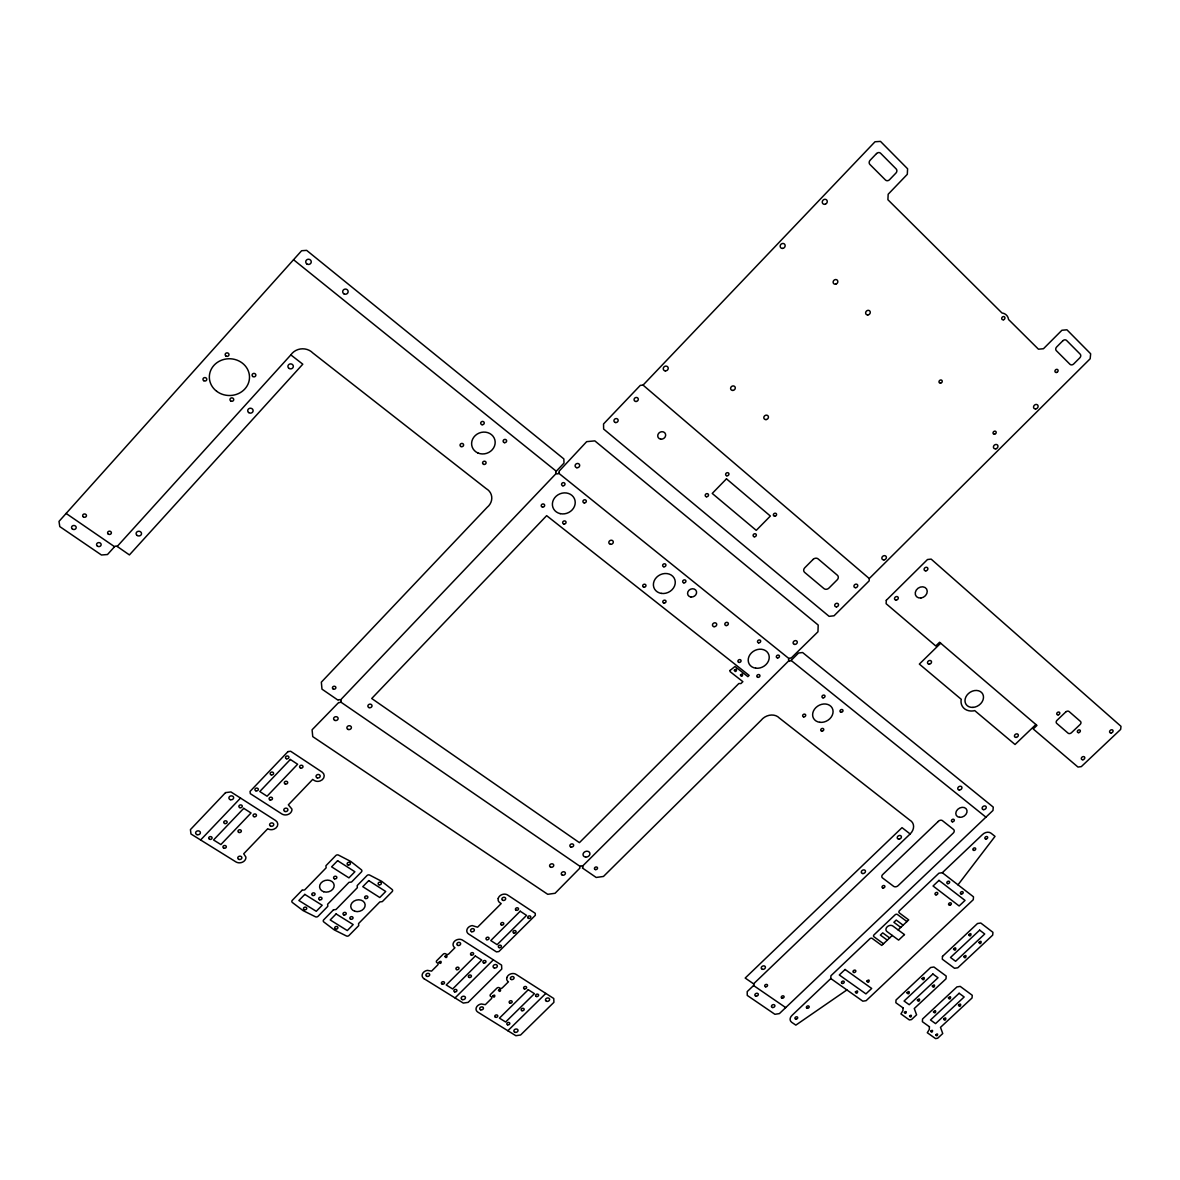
<?xml version="1.0" encoding="UTF-8"?>
<svg xmlns="http://www.w3.org/2000/svg" width="1180" height="1180" viewBox="0 0 1180 1180"><rect width="100%" height="100%" fill="white"/><g stroke="black" fill="none" stroke-linecap="round" stroke-linejoin="round"><path stroke-width="1.5" d="M846.901 989.932L795.851 1025.125L791.721 1022.323A6.165 4.646 -24.6 0 1 792.237 1015.184L830.808 978.559L830.927 975.757L869.896 938.764A1.711 1.298 -27.1 0 1 872.094 938.351L881.755 945.416L892.272 935.445M869.262 578.554L869.159 580.855L834.039 615.783L829.112 616.344L603.629 429.048L603.541 423.959L640.327 385.344L643.056 385.108L875.014 141.762L880.487 141.394L907.597 168.784L907.302 174.33L888.171 194.243L887.906 199.73L1001.953 312.966A9.824 8.363 -45.2 0 1 1008.561 319.514L1038.444 349.192L1043.459 348.734L1061.912 330.253L1066.941 329.81L1090.659 353.779L1090.173 358.75L869.262 578.554L643.056 385.108M957.998 884.838L995.02 836.384L991.082 833.227A6.313 4.867 -31 0 0 982.365 834.673L942.304 872.713L938.941 873.185L899.499 910.65A1.977 1.519 -28.1 0 0 899.352 912.922L908.688 919.899L898.128 929.899M791.102 660.431L798.536 653.027L802.606 652.525L993.265 807.12L992.985 810.454L779.39 1013.605L774.906 1014.298L747.25 995.419L747.206 991.613L753.563 985.521A1.505 1.151 -23.9 0 0 753.592 983.84L910.149 833.965A11.284 8.85 -29.4 0 0 909.765 820.1L779.346 718.03A11.8 9.691 -27.5 0 0 761.1 720.302L603.467 876.46L596.195 877.463L582.404 867.993A1.593 1.283 -20 0 0 582.448 866.209L788.963 660.608A1.623 1.357 -29.3 0 0 791.102 660.431L985.934 817.165M582.448 866.209A1.593 1.283 -20 0 0 580.354 866.268A1.593 1.283 -20 0 0 579.941 868.052L555.057 893.29L547.726 894.307L312.744 736.615L312.095 729.786L338.675 702.498A1.726 1.46 -11.2 0 0 340.887 701.805A1.726 1.46 -11.2 0 0 340.415 699.873A1.726 1.46 -11.2 0 0 338.114 700.227L321.978 689.15L321.344 682.173L487.089 507.385A12.995 11.653 -18 0 0 486.219 488.653L312.921 353.041A13.836 12.803 -3.4 0 0 290.841 354.9L117.203 546.443A1.873 1.637 1.1 0 0 114.563 546.709L107.483 554.526L101.451 554.998L59.782 526.59L59 521.398L301.608 250.735L306.638 250.367L563.863 458.932L563.981 463.135L556.267 471.233A1.755 1.578 -23.3 0 0 556.223 473.401L340.533 699.947M200.63 839.983L240.514 798.078M455.038 997.941L493.358 959.856M507.857 1030.745L545.824 993.427M940.681 643.218L919.353 664.089L961.302 699.342L961.036 700.596A14.013 11.195 -33.4 0 0 973.338 710.921L974.695 710.596L1015.036 744.492L1035.907 724.535M424.166 978.751L424.018 978.677A5.738 4.514 -15.2 0 1 422.44 973.928A5.738 4.514 -15.2 0 1 427.485 970.373L431.57 971.125L437.692 965.004A1.77 1.387 -15.5 0 0 437.559 963.028L436.91 962.615A1.77 1.401 -15.5 0 1 436.777 960.638L443.208 954.192A1.77 1.401 -15.7 0 1 445.671 953.853L446.32 954.251A1.77 1.401 -15.8 0 0 448.784 953.912L454.92 947.761A5.753 4.558 -16.1 0 1 453.061 944.752L453.179 943.543A5.753 4.558 -16.1 0 1 456.999 939.723A5.753 4.558 -16.1 0 1 462.545 940.136L501.574 965.107L501.766 969.031L468.15 1002.366L463.312 1003.074L424.151 978.766M789.199 660.771L788.904 660.564A1.623 1.357 -29.3 0 1 788.889 658.764A1.623 1.357 -29.3 0 1 790.998 658.219L817.961 631.787L818.197 625.046L594.823 440.877L586.681 441.645L558.996 471.307A1.755 1.578 -23.3 0 1 558.553 473.46A1.755 1.578 -23.3 0 1 556.223 473.401M753.592 983.84L745.185 978.058L902.021 827.652L910.149 833.965M66.124 513.448L114.563 546.709M340.71 702.012L580.147 866.444M753.563 985.521L785.703 1007.602M830.808 978.559L862.816 1001.186L866.12 1000.684L973.279 899.691L973.5 896.83L942.304 872.713M883.496 943.749L873.938 936.758A1.696 1.298 -27.3 0 1 874.115 934.752L895.06 914.854A1.785 1.357 -28 0 1 897.464 914.5L906.919 921.565M887.301 940.15L880.383 935.076L882.729 932.864L889.632 937.938M900.768 927.406L893.88 922.288L896.225 920.061L903.113 925.179M290.841 354.9L302.788 364.192L129.417 554.925L117.203 546.443M293.555 259.733L556.267 471.233M558.774 473.254L789.022 658.632M730.051 670.461L730.037 671.597L742.869 681.671L740.981 683.545L738.827 683.53L579.409 842.653L371.715 698.501L546.65 515.66L749.138 675.403L747.884 676.656L734.993 666.494L730.051 670.461M907.007 992.808C909.633 996.554 910.4 988.515 907.007 992.808M933.454 1011.88C936.035 1015.567 936.817 1007.646 933.454 1011.88M953.543 949.118C956.125 952.953 956.98 944.782 953.543 949.118M903.039 1007.882L902.921 1010.64L900.93 1013.93L909.367 1019.948L911.491 1019.579L916.58 1014.815L914.264 1008.517L946.006 978.825L946.213 976.067L933.926 967.01L930.637 967.512L896.018 1000.006L895.856 1002.749L903.039 1007.882M929.427 1026.748L929.294 1029.462L927.303 1032.721L935.578 1038.607L937.672 1038.238L942.731 1033.547L940.504 1027.338L972.04 997.985L972.261 995.286L960.21 986.392L956.965 986.893L922.554 1019.004L922.377 1021.703L929.427 1026.748M886.298 600.31L886.121 603.703L935.769 645.976L939.575 642.259L1036.955 725.42L1033.237 728.975L1077.974 767.059L1081.322 766.617L1120.646 729.417L1121 726.334L931.153 559.114L927.48 559.526L886.298 600.31M942.481 956.39L942.274 959.178L954.532 968.279L957.806 967.777L992.69 935.121L992.941 932.333L980.787 923.025L977.497 923.512L942.481 956.39M439.034 962.29C441.099 966.14 442.544 958.794 439.034 962.29M444.875 956.449C446.94 960.299 448.385 952.953 444.875 956.449M498.226 898.423L498.093 899.662A5.767 4.617 -17.5 0 0 499.922 902.73L501.19 903.585L477.575 927.215L472.207 925.577A5.753 4.573 -16.5 0 0 467.132 929.162A5.753 4.573 -16.5 0 0 468.652 934.029L496.456 951.906L498.889 951.552L535.322 915.326L535.248 913.32L507.621 895.015A5.767 4.617 -17.5 0 0 502.09 894.558A5.767 4.617 -17.5 0 0 498.226 898.423M492.724 996.038C494.715 999.785 496.19 992.616 492.724 996.038M498.506 990.315C500.497 994.076 501.972 986.893 498.506 990.315M506.81 977.704L506.677 978.884A5.649 4.425 -17.6 0 0 508.447 981.804L502.37 987.822A1.74 1.357 -17.3 0 1 499.951 988.176L499.332 987.778A1.74 1.357 -17.2 0 0 496.913 988.132L490.555 994.43A1.74 1.357 -17 0 0 490.644 996.377L491.278 996.761A1.74 1.357 -17 0 1 491.382 998.693L485.319 1004.682L481.337 1003.974A5.635 4.381 -16.7 0 0 476.366 1007.455A5.635 4.381 -16.7 0 0 477.826 1012.101L515.867 1035.716L520.601 1034.993L553.907 1002.336L553.774 998.516L516.117 974.415A5.649 4.425 -17.6 0 0 510.586 973.957A5.649 4.425 -17.6 0 0 506.81 977.704M740.465 675.034C742.205 679.341 744.241 671.332 740.465 675.034M922.037 978.589C924.014 982.704 925.917 974.592 922.037 978.589M948.396 997.823C950.328 1001.879 952.245 993.87 948.396 997.823M968.75 934.737C970.668 938.926 972.689 930.696 968.75 934.737M734.358 670.181C735.937 674.577 738.252 666.567 734.358 670.181M866.887 981.096C868.701 985.359 870.943 977.202 866.887 981.096M904.411 1012.396C905.871 1015.862 907.745 1009.21 904.411 1012.396M909.544 1016.069C911.004 1019.52 912.878 1012.883 909.544 1016.069M917.376 1000.035C919.102 1004.21 921.388 996.2 917.376 1000.035M932.333 986.023C934.044 990.227 936.36 982.173 932.333 986.023M930.74 1031.187C932.171 1034.594 934.044 1028.031 930.74 1031.187M935.784 1034.786C937.2 1038.194 939.088 1031.645 935.784 1034.786M943.631 1018.974C945.327 1023.09 947.614 1015.169 943.631 1018.974M963.809 956.552C965.491 960.8 967.865 952.673 963.809 956.552M958.499 1005.139C960.166 1009.269 962.496 1001.319 958.499 1005.139M978.943 942.378C980.595 946.67 983.014 938.498 978.943 942.378M855.382 991.938C856.887 996.304 859.63 988.221 855.382 991.938M225.542 792.621L190.423 829.614L190.983 833.995L235.926 861.902A6.136 4.971 -8.9 0 0 242.667 862.093A6.136 4.971 -8.9 0 0 245.882 857.049L243.7 853.789L267.757 828.714A6.136 5.03 -9.6 0 0 272.211 829.629L273.775 829.26A6.136 5.03 -9.6 0 0 275.604 820.528L230.941 791.942L225.542 792.621M287.994 751.601L250.042 791.426L250.293 793.653L281.902 813.979A6.151 5.059 -10 0 0 288.643 814.215A6.151 5.059 -10 0 0 291.932 809.096L288.348 804.834L312.7 779.419L314.146 780.378A6.151 5.118 -10.9 0 0 318.585 781.322L320.149 780.954A6.151 5.118 -10.9 0 0 322.096 772.089L290.678 751.277L287.994 751.601M243.729 808.33L213.551 839.983L220.896 844.556L251.045 812.99L243.729 808.33M290.354 759.463L259.777 791.514L267.064 796.22L297.611 764.257L290.354 759.463M876.534 153.562L870.102 160.288A3.098 2.758 -51.4 0 0 869.926 164.477L885.472 180.009A3.083 2.729 -50.7 0 0 889.528 179.714L895.93 173.062A3.083 2.729 -51.1 0 0 896.136 168.902L880.619 153.282A3.098 2.758 -51.9 0 0 876.534 153.562M302.095 890.251L292.301 900.325A2.035 1.637 -11 0 0 292.419 902.538L303.039 910.591L315.399 916.757A2.021 1.608 -11.7 0 0 318.069 916.3L327.819 906.314L327.612 904.249L348.985 882.36L351.552 882.021L361.405 871.946A2.021 1.637 -12.9 0 0 361.331 869.734L350.873 861.503L338.513 855.102A2.035 1.652 -12.1 0 0 335.813 855.559L325.931 865.722L326.137 867.831L304.691 889.912L302.095 890.251M304.809 894.396L298.879 900.502L316.269 911.299L322.184 905.252L304.809 894.396M337.598 860.692L331.61 866.843L348.926 877.861L354.885 871.755L337.598 860.692M726.467 478.829L712.233 493.432L756.262 530.366L770.363 516.043L726.467 478.829M333.468 909.839L323.718 919.81A2.006 1.608 -12 0 0 323.807 921.978L334.235 929.884L346.374 935.947A1.991 1.593 -12.8 0 0 349.015 935.475L358.72 925.621L358.543 923.571L379.812 901.948L382.35 901.594L392.129 891.652A2.006 1.608 -13.9 0 0 392.084 889.455L381.819 881.386L369.679 875.088A2.021 1.637 -13.2 0 0 367.01 875.545L357.186 885.59L357.363 887.685L336.02 909.5L333.468 909.839M336.108 913.925L330.208 919.958L347.289 930.563L353.174 924.574L336.108 913.925M368.735 880.605L362.776 886.682L379.768 897.508L385.713 891.475L368.735 880.605M813.064 559.438L804.79 567.757A3.702 3.127 -31.9 0 0 804.642 572.389L823.994 588.614A3.673 3.098 -32.1 0 0 828.965 588.053L837.195 579.837A3.673 3.098 -32.6 0 0 837.372 575.235L818.094 558.892A3.702 3.142 -32.4 0 0 813.064 559.438M1062.826 340.784L1056.69 346.935A2.891 2.419 -45 0 0 1056.351 350.696L1069.965 364.281A2.876 2.39 -44.7 0 0 1073.697 363.942L1079.803 357.85A2.876 2.39 -45 0 0 1080.157 354.118L1066.587 340.459A2.891 2.419 -45.3 0 0 1062.826 340.784M475.319 955.977L446.232 984.976L452.633 988.973L481.706 960.033L475.319 955.977M520.218 911.211L490.777 940.563L497.134 944.664L526.546 915.4L520.218 911.211M528.271 989.725L499.435 1018.134L505.645 1021.998L534.437 993.663L528.271 989.725M938.174 821.516L883.038 874.247A2.98 2.316 -28.2 0 0 882.817 878.156L893.585 886.298A3.304 2.552 -28.4 0 0 898.113 885.649L953.057 833.272A3.157 2.449 -30.4 0 0 953.352 829.304L942.731 820.896A3.024 2.36 -30.3 0 0 938.174 821.516M1065.717 711.997L1057.044 720.287A2.581 2.021 -34.6 0 0 1056.734 723.399L1068.062 733.149A2.581 2.006 -34.6 0 0 1071.455 732.721L1080.113 724.49A2.581 2.006 -34.9 0 0 1080.423 721.393L1069.124 711.57A2.596 2.021 -34.9 0 0 1065.717 711.997M845.087 969.473L839.29 974.975L865.928 993.885L871.681 988.457L845.087 969.473M938.985 880.383L933.056 886.003L959.134 905.975L965.019 900.414L938.985 880.383M904.455 934.59L898.614 940.121L886.962 931.536A4.145 3.171 -27.7 0 1 887.227 926.787A4.145 3.171 -27.7 0 1 892.817 925.976L904.455 934.59M932.879 974.002L904.072 1001.024L909.234 1004.726L938.012 977.763L932.879 974.002M979.651 930.135L950.505 957.481L955.608 961.287L984.725 934L979.651 930.135M959.134 993.28L930.489 1019.992L935.563 1023.621L964.163 996.982L959.134 993.28M442.235 984.12A1.578 1.239 -15.7 0 0 444.506 982.704A1.578 1.239 -15.7 0 0 442.102 981.967A1.578 1.239 -15.7 0 0 442.235 984.12M457.855 945.431A1.947 1.549 -16.1 0 0 460.643 943.676A1.947 1.549 -16.1 0 0 457.693 942.746A1.947 1.549 -16.1 0 0 457.855 945.431M426.924 976.376A1.947 1.519 -15.2 0 0 429.712 974.636A1.947 1.519 -15.2 0 0 426.747 973.721A1.947 1.519 -15.2 0 0 426.924 976.376M471.336 955.092A1.578 1.254 -16.5 0 0 473.623 953.676A1.578 1.254 -16.5 0 0 471.218 952.909A1.578 1.254 -16.5 0 0 471.336 955.092M456.763 969.636A1.578 1.239 -16.1 0 0 459.035 968.22A1.578 1.239 -16.1 0 0 456.63 967.467A1.578 1.239 -16.1 0 0 456.763 969.636M454.684 991.864A1.578 1.224 -16 0 0 456.94 990.463A1.578 1.224 -16 0 0 454.551 989.725A1.578 1.224 -16 0 0 454.684 991.864M469.168 977.453A1.578 1.239 -16.4 0 0 471.44 976.037A1.578 1.239 -16.4 0 0 469.05 975.285A1.578 1.239 -16.4 0 0 469.168 977.453M483.726 962.983A1.578 1.239 -16.8 0 0 485.983 961.553A1.578 1.239 -16.8 0 0 483.608 960.8A1.578 1.239 -16.8 0 0 483.726 962.983M462.324 999.593A2.183 1.696 -16.2 0 0 465.451 997.631A2.183 1.696 -16.2 0 0 462.147 996.628A2.183 1.696 -16.2 0 0 462.324 999.593M494.214 967.925A2.183 1.711 -17.1 0 0 497.355 965.963A2.183 1.711 -17.1 0 0 494.066 964.93A2.183 1.711 -17.1 0 0 494.214 967.925M542.534 507.09A1.74 1.549 -21.8 0 0 544.585 504.952A1.74 1.549 -21.8 0 0 541.679 504.539A1.74 1.549 -21.8 0 0 542.534 507.09M563.863 524.009A1.726 1.534 -22.7 0 0 566.002 521.973A1.726 1.534 -22.7 0 0 563.17 521.442A1.726 1.534 -22.7 0 0 563.863 524.009M562.889 485.791A1.755 1.564 -23.3 0 0 564.94 483.638A1.755 1.564 -23.3 0 0 562.049 483.21A1.755 1.564 -23.3 0 0 562.889 485.791M584.218 502.901A1.74 1.549 -24.2 0 0 586.268 500.777A1.74 1.549 -24.2 0 0 583.392 500.35A1.74 1.549 -24.2 0 0 584.218 502.901M585.649 857.078A3.54 2.861 -20.2 0 0 589.808 852.948A3.54 2.861 -20.2 0 0 583.982 852.417A3.54 2.861 -20.2 0 0 585.649 857.078M819.849 722.308A10.649 8.703 -29.2 0 0 832.815 709.608A10.649 8.703 -29.2 0 0 815.896 707.587A10.649 8.703 -29.2 0 0 819.849 722.308M803.727 716.88A1.593 1.313 -28.7 0 0 805.66 714.962A1.593 1.313 -28.7 0 0 803.108 714.667A1.593 1.313 -28.7 0 0 803.727 716.88M821.796 731.143A1.593 1.298 -28.9 0 0 823.729 729.24A1.593 1.298 -28.9 0 0 821.192 728.96A1.593 1.298 -28.9 0 0 821.796 731.143M841.03 712.248A1.593 1.298 -29.8 0 0 842.977 710.345A1.593 1.298 -29.8 0 0 840.455 710.05A1.593 1.298 -29.8 0 0 841.03 712.248M823.035 697.837A1.608 1.313 -29.6 0 0 824.982 695.92A1.608 1.313 -29.6 0 0 822.445 695.61A1.608 1.313 -29.6 0 0 823.035 697.837M765.673 986.805A1.49 1.151 -24.2 0 0 767.516 985.123A1.49 1.151 -24.2 0 0 765.142 984.887A1.49 1.151 -24.2 0 0 765.673 986.805M782.252 998.221A1.49 1.136 -24.5 0 0 784.066 996.525A1.49 1.136 -24.5 0 0 781.691 996.333A1.49 1.136 -24.5 0 0 782.252 998.221M560.19 513.639A11.608 10.325 -23 0 0 574.999 500.438A11.608 10.325 -23 0 0 556.237 496.131A11.608 10.325 -23 0 0 560.19 513.639M777.605 657.924A1.637 1.357 -29 0 0 779.375 655.829A1.637 1.357 -29 0 0 776.706 655.741A1.637 1.357 -29 0 0 777.605 657.924M757.944 677.364A1.623 1.357 -28 0 0 759.89 675.417A1.623 1.357 -28 0 0 757.28 675.093A1.623 1.357 -28 0 0 757.944 677.364M739.049 662.437A1.637 1.372 -27.6 0 0 741.025 660.476A1.637 1.372 -27.6 0 0 738.385 660.136A1.637 1.372 -27.6 0 0 739.049 662.437M758.652 642.835A1.637 1.372 -28.7 0 0 760.628 640.843A1.637 1.372 -28.7 0 0 757.988 640.519A1.637 1.372 -28.7 0 0 758.652 642.835M755.775 668.19A10.886 9.116 -28.3 0 0 768.932 655.106A10.886 9.116 -28.3 0 0 751.439 652.894A10.886 9.116 -28.3 0 0 755.775 668.19M369.016 707.602A2.095 1.785 -12.5 0 0 372.025 705.684A2.095 1.785 -12.5 0 0 368.78 704.519A2.095 1.785 -12.5 0 0 369.016 707.602M570.84 847.019A1.962 1.593 -19.8 0 0 573.672 845.234A1.962 1.593 -19.8 0 0 570.766 844.231A1.962 1.593 -19.8 0 0 570.84 847.019M661.508 593.422A11.225 9.691 -26.3 0 0 674.901 579.808A11.225 9.691 -26.3 0 0 656.596 577.3A11.225 9.691 -26.3 0 0 661.508 593.422M663.986 603.098A1.681 1.446 -26 0 0 665.977 601.062A1.681 1.446 -26 0 0 663.249 600.709A1.681 1.446 -26 0 0 663.986 603.098M643.897 587.212A1.681 1.46 -25.4 0 0 645.903 585.162A1.681 1.46 -25.4 0 0 643.13 584.793A1.681 1.46 -25.4 0 0 643.897 587.212M663.868 566.784A1.696 1.46 -26.7 0 0 665.874 564.733A1.696 1.46 -26.7 0 0 663.116 564.35A1.696 1.46 -26.7 0 0 663.868 566.784M683.869 582.846A1.681 1.446 -27.2 0 0 685.875 580.796A1.681 1.446 -27.2 0 0 683.146 580.427A1.681 1.446 -27.2 0 0 683.869 582.846M610.517 544.304A2.286 2.006 -24.7 0 0 613.216 541.517A2.286 2.006 -24.7 0 0 609.455 540.986A2.286 2.006 -24.7 0 0 610.517 544.304M714.033 626.669A2.213 1.873 -27.5 0 0 716.673 623.999A2.213 1.873 -27.5 0 0 713.104 623.542A2.213 1.873 -27.5 0 0 714.033 626.669M595.399 869.572A1.578 1.268 -20.5 0 0 597.523 867.934A1.578 1.268 -20.5 0 0 595.045 867.374A1.578 1.268 -20.5 0 0 595.399 869.572M952.408 821.782A1.534 1.195 -30.6 0 0 954.296 819.982A1.534 1.195 -30.6 0 0 951.921 819.746A1.534 1.195 -30.6 0 0 952.408 821.782M883.024 888.024A1.505 1.165 -28.1 0 0 884.867 886.254A1.505 1.165 -28.1 0 0 882.492 886.033A1.505 1.165 -28.1 0 0 883.024 888.024M959.606 817.327A5.944 4.632 -30.9 0 0 966.951 810.321A5.944 4.632 -30.9 0 0 957.717 809.362A5.944 4.632 -30.9 0 0 959.606 817.327M794.597 644.413A2.183 1.814 -29.8 0 0 797.238 641.787A2.183 1.814 -29.8 0 0 793.757 641.345A2.183 1.814 -29.8 0 0 794.597 644.413M576.828 467.708A2.331 2.095 -24.6 0 0 579.587 464.832A2.331 2.095 -24.6 0 0 575.722 464.256A2.331 2.095 -24.6 0 0 576.828 467.708M660.682 439.152A4.086 3.643 -30.1 0 0 665.535 434.107A4.086 3.643 -30.1 0 0 658.883 433.06A4.086 3.643 -30.1 0 0 660.682 439.152M726.836 475.776A1.726 1.505 -31.8 0 0 728.901 473.667A1.726 1.505 -31.8 0 0 726.128 473.239A1.726 1.505 -31.8 0 0 726.836 475.776M754.271 536.753A1.681 1.46 -31.1 0 0 756.292 534.688A1.681 1.46 -31.1 0 0 753.592 534.304A1.681 1.46 -31.1 0 0 754.271 536.753M774.817 516.25A1.696 1.46 -32.4 0 0 776.44 513.905A1.696 1.46 -32.4 0 0 773.638 514.023A1.696 1.46 -32.4 0 0 774.817 516.25M706.422 496.736A1.711 1.505 -30.3 0 0 708.472 494.626A1.711 1.505 -30.3 0 0 705.684 494.214A1.711 1.505 -30.3 0 0 706.422 496.736M690.89 596.992A4.646 3.997 -27.2 0 0 696.451 591.357A4.646 3.997 -27.2 0 0 688.899 590.339A4.646 3.997 -27.2 0 0 690.89 596.992M726.098 625.562A1.844 1.564 -27.9 0 0 728.296 623.335A1.844 1.564 -27.9 0 0 725.331 622.952A1.844 1.564 -27.9 0 0 726.098 625.562M550.913 867.285A2.124 1.726 -19.1 0 0 553.73 865.058A2.124 1.726 -19.1 0 0 550.352 864.35A2.124 1.726 -19.1 0 0 550.913 867.285M348.144 729.461A2.286 1.932 -11.7 0 0 351.404 727.396A2.286 1.932 -11.7 0 0 347.864 726.128A2.286 1.932 -11.7 0 0 348.144 729.461M562.344 875.147A2.124 1.711 -19.4 0 0 565.412 873.23A2.124 1.711 -19.4 0 0 562.255 872.138A2.124 1.711 -19.4 0 0 562.344 875.147M334.855 720.42A2.301 1.947 -11.1 0 0 338.129 718.34A2.301 1.947 -11.1 0 0 334.574 717.071A2.301 1.947 -11.1 0 0 334.855 720.42M137.131 535.455A2.714 2.36 0.5 0 0 141.497 533.98A2.714 2.36 0.5 0 0 137.839 531.398A2.714 2.36 0.5 0 0 137.131 535.455M248.596 412.528A2.714 2.478 -1.4 0 0 253.066 411.171A2.714 2.478 -1.4 0 0 249.555 408.339A2.714 2.478 -1.4 0 0 248.596 412.528M288.864 368.308A2.714 2.508 -2.7 0 0 293.289 366.818A2.714 2.508 -2.7 0 0 289.705 364.03A2.714 2.508 -2.7 0 0 288.864 368.308M898.88 839.157A2.213 1.726 -29.1 0 0 901.328 836.384A2.213 1.726 -29.1 0 0 897.759 836.369A2.213 1.726 -29.1 0 0 898.88 839.157M862.801 873.539A2.198 1.711 -27.8 0 0 865.427 870.929A2.198 1.711 -27.8 0 0 861.931 870.678A2.198 1.711 -27.8 0 0 862.801 873.539M762.472 969.341A2.168 1.667 -24.3 0 0 765.407 967.084A2.168 1.667 -24.3 0 0 762.088 966.42A2.168 1.667 -24.3 0 0 762.472 969.341M97.498 546.207A2.301 2.006 1.8 0 0 101.141 544.806A2.301 2.006 1.8 0 0 97.91 542.756A2.301 2.006 1.8 0 0 97.498 546.207M72.452 529.082A2.331 2.021 3.3 0 0 76.184 527.799A2.331 2.021 3.3 0 0 72.998 525.616A2.331 2.021 3.3 0 0 72.452 529.082M755.996 996.171A1.829 1.401 -23.9 0 0 758.312 994.165A1.829 1.401 -23.9 0 0 755.436 993.811A1.829 1.401 -23.9 0 0 755.996 996.171M772.59 1007.514A1.814 1.387 -24.2 0 0 774.891 1005.522A1.814 1.387 -24.2 0 0 772.044 1005.168A1.814 1.387 -24.2 0 0 772.59 1007.514M959.281 789.995A2.227 1.74 -31.3 0 0 961.892 787.267A2.227 1.74 -31.3 0 0 958.381 787.075A2.227 1.74 -31.3 0 0 959.281 789.995M983.545 809.628A2.213 1.711 -31.5 0 0 986.229 806.987A2.213 1.711 -31.5 0 0 982.793 806.707A2.213 1.711 -31.5 0 0 983.545 809.628M343.837 293.776A2.729 2.581 -5 0 0 348.13 291.873A2.729 2.581 -5 0 0 344.265 289.321A2.729 2.581 -5 0 0 343.837 293.776M306.697 263.833A2.773 2.626 0.8 0 0 311.21 262.314A2.773 2.626 0.8 0 0 307.567 259.364A2.773 2.626 0.8 0 0 306.697 263.833M83.293 516.84A1.903 1.667 3.3 0 0 86.42 515.985A1.903 1.667 3.3 0 0 83.957 514.038A1.903 1.667 3.3 0 0 83.293 516.84M108.191 533.994A1.888 1.637 1.8 0 0 111.333 533.212A1.888 1.637 1.8 0 0 108.958 531.236A1.888 1.637 1.8 0 0 108.191 533.994M482.089 424.712A1.8 1.637 -19 0 0 484.169 422.484A1.8 1.637 -19 0 0 481.16 422.027A1.8 1.637 -19 0 0 482.089 424.712M504.48 442.648A1.785 1.623 -20.4 0 0 506.559 440.45A1.785 1.623 -20.4 0 0 503.58 439.993A1.785 1.623 -20.4 0 0 504.48 442.648M460.982 446.556A1.785 1.623 -17.3 0 0 463.607 444.949A1.785 1.623 -17.3 0 0 460.908 443.709A1.785 1.623 -17.3 0 0 460.982 446.556M483.8 464.419A1.77 1.608 -18.7 0 0 486.042 462.398A1.77 1.608 -18.7 0 0 483.136 461.704A1.77 1.608 -18.7 0 0 483.8 464.419M477.915 452.987A11.903 10.827 -18.8 0 0 495.172 441.954A11.903 10.827 -18.8 0 0 477.074 434.137A11.903 10.827 -18.8 0 0 477.915 452.987M333.32 689.076A1.74 1.475 -10.8 0 0 335.887 687.615A1.74 1.475 -10.8 0 0 333.262 686.509A1.74 1.475 -10.8 0 0 333.32 689.076M252.741 376.464A1.888 1.74 -0.3 0 0 255.824 375.417A1.888 1.74 -0.3 0 0 253.302 373.5A1.888 1.74 -0.3 0 0 252.741 376.464M216.619 391.244A20.075 18.379 1.3 0 0 249.216 380.299A20.075 18.379 1.3 0 0 222.445 359.87A20.075 18.379 1.3 0 0 216.619 391.244M203.668 380.653A1.918 1.74 2.8 0 0 206.766 379.621A1.918 1.74 2.8 0 0 204.214 377.674A1.918 1.74 2.8 0 0 203.668 380.653M230.675 400.92A1.888 1.726 0.2 0 0 233.714 399.828A1.888 1.726 0.2 0 0 231.162 397.97A1.888 1.726 0.2 0 0 230.675 400.92M225.867 355.962A1.918 1.755 2.5 0 0 228.964 354.915A1.918 1.755 2.5 0 0 226.398 352.968A1.918 1.755 2.5 0 0 225.867 355.962M1016.231 737.397A2.065 1.623 -33.5 0 0 1018.148 734.55A2.065 1.623 -33.5 0 0 1014.785 734.978A2.065 1.623 -33.5 0 0 1016.231 737.397M929.324 664.178A2.139 1.74 -33.1 0 0 931.345 661.243A2.139 1.74 -33.1 0 0 927.849 661.567A2.139 1.74 -33.1 0 0 929.324 664.178M972.969 707.395A9.809 7.832 -33.4 0 0 982.822 694.209A9.809 7.832 -33.4 0 0 966.936 695.197A9.809 7.832 -33.4 0 0 972.969 707.395M895.886 600.074A1.991 1.652 -33.8 0 0 898.246 597.596A1.991 1.652 -33.8 0 0 895.074 597.287A1.991 1.652 -33.8 0 0 895.886 600.074M925.872 570.84A2.006 1.667 -35.3 0 0 927.687 567.993A2.006 1.667 -35.3 0 0 924.397 568.362A2.006 1.667 -35.3 0 0 925.872 570.84M1111.162 732.972A1.888 1.446 -35.3 0 0 1112.932 730.376A1.888 1.446 -35.3 0 0 1109.923 730.774A1.888 1.446 -35.3 0 0 1111.162 732.972M1082.886 759.743A1.873 1.446 -34.3 0 0 1084.641 757.177A1.873 1.446 -34.3 0 0 1081.632 757.575A1.873 1.446 -34.3 0 0 1082.886 759.743M920.872 598.009A6.357 5.251 -34.6 0 0 926.61 589.041A6.357 5.251 -34.6 0 0 916.196 590.207A6.357 5.251 -34.6 0 0 920.872 598.009M1058.136 714.859A1.637 1.283 -34.8 0 0 1059.669 712.587A1.637 1.283 -34.8 0 0 1057.014 712.927A1.637 1.283 -34.8 0 0 1058.136 714.859M1078.697 732.633A1.637 1.268 -34.8 0 0 1080.231 730.391A1.637 1.268 -34.8 0 0 1077.606 730.73A1.637 1.268 -34.8 0 0 1078.697 732.633M947.791 883.643A1.505 1.151 -29.6 0 0 949.635 881.903A1.505 1.151 -29.6 0 0 947.304 881.681A1.505 1.151 -29.6 0 0 947.791 883.643M961.317 894.071A1.49 1.136 -29.7 0 0 963.16 892.331A1.49 1.136 -29.7 0 0 960.845 892.124A1.49 1.136 -29.7 0 0 961.317 894.071M949.738 905.222A1.49 1.136 -29.3 0 0 951.287 903.305A1.49 1.136 -29.3 0 0 948.867 903.467A1.49 1.136 -29.3 0 0 949.738 905.222M936.006 894.868A1.505 1.151 -29.1 0 0 937.775 893.068A1.505 1.151 -29.1 0 0 935.401 892.965A1.505 1.151 -29.1 0 0 936.006 894.868M853.996 972.512A1.475 1.121 -26.4 0 0 855.795 970.801A1.475 1.121 -26.4 0 0 853.45 970.624A1.475 1.121 -26.4 0 0 853.996 972.512M842.417 983.471A1.475 1.121 -26 0 0 844.216 981.775A1.475 1.121 -26 0 0 841.871 981.598A1.475 1.121 -26 0 0 842.417 983.471M985.802 839.039A1.519 1.165 -31 0 0 987.675 837.269A1.519 1.165 -31 0 0 985.33 837.033A1.519 1.165 -31 0 0 985.802 839.039M973.81 850.411A1.505 1.165 -30.6 0 0 975.683 848.641A1.505 1.165 -30.6 0 0 973.338 848.42A1.505 1.165 -30.6 0 0 973.81 850.411M807.356 1008.281A1.475 1.121 -25 0 0 809.156 1006.584A1.475 1.121 -25 0 0 806.796 1006.422A1.475 1.121 -25 0 0 807.356 1008.281M795.895 1019.151A1.475 1.121 -24.6 0 0 797.68 1017.47A1.475 1.121 -24.6 0 0 795.335 1017.308A1.475 1.121 -24.6 0 0 795.895 1019.151M230.292 799.671A2.404 1.977 -8 0 0 233.655 797.533A2.404 1.977 -8 0 0 229.894 796.279A2.404 1.977 -8 0 0 230.292 799.671M197.031 834.644A2.39 1.947 -7.3 0 0 200.379 832.519A2.39 1.947 -7.3 0 0 196.603 831.295A2.39 1.947 -7.3 0 0 197.031 834.644M239.865 807.651A1.726 1.416 -8.4 0 0 242.284 806.102A1.726 1.416 -8.4 0 0 239.584 805.217A1.726 1.416 -8.4 0 0 239.865 807.651M224.746 823.522A1.726 1.401 -8.1 0 0 227.15 821.988A1.726 1.401 -8.1 0 0 224.451 821.103A1.726 1.401 -8.1 0 0 224.746 823.522M209.671 839.319A1.711 1.401 -7.8 0 0 212.09 837.785A1.711 1.401 -7.8 0 0 209.376 836.915A1.711 1.401 -7.8 0 0 209.671 839.319M254.054 816.678A1.711 1.401 -9 0 0 256.458 815.144A1.711 1.401 -9 0 0 253.774 814.259A1.711 1.401 -9 0 0 254.054 816.678M238.95 832.461A1.711 1.401 -8.6 0 0 241.354 830.941A1.711 1.401 -8.6 0 0 238.67 830.056A1.711 1.401 -8.6 0 0 238.95 832.461M223.92 848.184A1.711 1.387 -8.3 0 0 226.324 846.665A1.711 1.387 -8.3 0 0 223.625 845.794A1.711 1.387 -8.3 0 0 223.92 848.184M238.95 859.423A2.08 1.681 -8.9 0 0 241.87 857.58A2.08 1.681 -8.9 0 0 238.611 856.533A2.08 1.681 -8.9 0 0 238.95 859.423M270.81 826.221A2.08 1.696 -9.6 0 0 273.745 824.363A2.08 1.696 -9.6 0 0 270.486 823.286A2.08 1.696 -9.6 0 0 270.81 826.221M286.489 758.74A1.726 1.446 -9.6 0 0 288.923 757.191A1.726 1.446 -9.6 0 0 286.239 756.262A1.726 1.446 -9.6 0 0 286.489 758.74M271.164 774.817A1.726 1.431 -9.2 0 0 273.598 773.269A1.726 1.431 -9.2 0 0 270.913 772.34A1.726 1.431 -9.2 0 0 271.164 774.817M255.913 790.821A1.726 1.416 -8.8 0 0 258.332 789.273A1.726 1.416 -8.8 0 0 255.647 788.373A1.726 1.416 -8.8 0 0 255.913 790.821M300.561 768.033A1.711 1.431 -10.2 0 0 302.995 766.484A1.711 1.431 -10.2 0 0 300.325 765.555A1.711 1.431 -10.2 0 0 300.561 768.033M285.28 784.007A1.711 1.416 -9.8 0 0 287.699 782.473A1.711 1.416 -9.8 0 0 285.029 781.558A1.711 1.416 -9.8 0 0 285.28 784.007M270.058 799.937A1.711 1.416 -9.4 0 0 272.477 798.403A1.711 1.416 -9.4 0 0 269.792 797.503A1.711 1.416 -9.4 0 0 270.058 799.937M284.955 811.471A2.08 1.711 -10 0 0 287.905 809.613A2.08 1.711 -10 0 0 284.66 808.521A2.08 1.711 -10 0 0 284.955 811.471M317.214 777.856A2.08 1.726 -10.9 0 0 320.178 775.968A2.08 1.726 -10.9 0 0 316.933 774.862A2.08 1.726 -10.9 0 0 317.214 777.856M615.532 422.529A2.154 1.947 -28.2 0 0 618.084 419.859A2.154 1.947 -28.2 0 0 614.544 419.284A2.154 1.947 -28.2 0 0 615.532 422.529M636.05 401.48A2.168 1.962 -30.1 0 0 638.07 398.412A2.168 1.962 -30.1 0 0 634.412 398.516A2.168 1.962 -30.1 0 0 636.05 401.48M836.473 606.845A2.006 1.681 -32 0 0 838.346 604.057A2.006 1.681 -32 0 0 835.027 604.308A2.006 1.681 -32 0 0 836.473 606.845M855.765 587.684A2.021 1.681 -33 0 0 857.55 584.838A2.021 1.681 -33 0 0 854.231 585.206A2.021 1.681 -33 0 0 855.765 587.684M304.411 909.721A1.652 1.328 -11.3 0 0 306.756 908.246A1.652 1.328 -11.3 0 0 304.175 907.435A1.652 1.328 -11.3 0 0 304.411 909.721M348.056 864.925A1.652 1.342 -12.5 0 0 350.416 863.436A1.652 1.342 -12.5 0 0 347.849 862.595A1.652 1.342 -12.5 0 0 348.056 864.925M312.715 895.458A1.652 1.328 -11.5 0 0 315.06 893.968A1.652 1.328 -11.5 0 0 312.494 893.157A1.652 1.328 -11.5 0 0 312.715 895.458M319.529 899.75A1.652 1.328 -11.8 0 0 322.007 898.452A1.652 1.328 -11.8 0 0 319.574 897.419A1.652 1.328 -11.8 0 0 319.529 899.75M334.501 878.835A1.652 1.342 -12.1 0 0 336.861 877.36A1.652 1.342 -12.1 0 0 334.294 876.519A1.652 1.342 -12.1 0 0 334.501 878.835M323.704 891.741A7.36 5.944 -11.9 0 0 334.161 885.148A7.36 5.944 -11.9 0 0 322.76 881.475A7.36 5.944 -11.9 0 0 323.704 891.741M354.782 911.255A7.287 5.841 -13 0 0 365.151 904.736A7.287 5.841 -13 0 0 353.926 901.137A7.287 5.841 -13 0 0 354.782 911.255M365.535 898.511A1.637 1.313 -13.2 0 0 367.865 897.036A1.637 1.313 -13.2 0 0 365.343 896.225A1.637 1.313 -13.2 0 0 365.535 898.511M350.578 919.161A1.637 1.313 -12.8 0 0 353.056 917.878A1.637 1.313 -12.8 0 0 350.652 916.875A1.637 1.313 -12.8 0 0 350.578 919.161M343.896 914.942A1.637 1.313 -12.6 0 0 346.227 913.482A1.637 1.313 -12.6 0 0 343.69 912.671A1.637 1.313 -12.6 0 0 343.896 914.942M335.592 929.029A1.637 1.298 -12.4 0 0 337.908 927.569A1.637 1.298 -12.4 0 0 335.386 926.772A1.637 1.298 -12.4 0 0 335.592 929.029M379.016 884.764A1.637 1.328 -13.6 0 0 381.361 883.289A1.637 1.328 -13.6 0 0 378.839 882.463A1.637 1.328 -13.6 0 0 379.016 884.764M502.872 900.384A1.947 1.564 -17.5 0 0 505.689 898.614A1.947 1.564 -17.5 0 0 502.739 897.641A1.947 1.564 -17.5 0 0 502.872 900.384M471.587 931.684A1.947 1.549 -16.5 0 0 474.39 929.929A1.947 1.549 -16.5 0 0 471.425 928.985A1.947 1.549 -16.5 0 0 471.587 931.684M486.794 939.678A1.593 1.254 -16.9 0 0 489.081 938.248A1.593 1.254 -16.9 0 0 486.691 937.481A1.593 1.254 -16.9 0 0 486.794 939.678M501.5 925.017A1.593 1.268 -17.4 0 0 503.786 923.586A1.593 1.268 -17.4 0 0 501.397 922.804A1.593 1.268 -17.4 0 0 501.5 925.017M516.25 910.296A1.593 1.268 -17.9 0 0 518.536 908.865A1.593 1.268 -17.9 0 0 516.147 908.069A1.593 1.268 -17.9 0 0 516.25 910.296M499.14 947.629A1.578 1.254 -17.3 0 0 501.412 946.213A1.578 1.254 -17.3 0 0 499.037 945.446A1.578 1.254 -17.3 0 0 499.14 947.629M513.802 933.041A1.578 1.254 -17.7 0 0 516.088 931.61A1.578 1.254 -17.7 0 0 513.713 930.843A1.578 1.254 -17.7 0 0 513.802 933.041M528.522 918.394A1.578 1.254 -18.2 0 0 530.808 916.963A1.578 1.254 -18.2 0 0 528.433 916.182A1.578 1.254 -18.2 0 0 528.522 918.394M766.071 419.579A2.419 2.124 -35.4 0 0 768.165 416.068A2.419 2.124 -35.4 0 0 764.139 416.452A2.419 2.124 -35.4 0 0 766.071 419.579M732.913 390.433A2.434 2.183 -35.3 0 0 734.993 386.863A2.434 2.183 -35.3 0 0 730.922 387.232A2.434 2.183 -35.3 0 0 732.913 390.433M867.846 314.942A2.463 2.168 -43.2 0 0 870.014 311.314A2.463 2.168 -43.2 0 0 865.987 311.653A2.463 2.168 -43.2 0 0 867.846 314.942M835.794 284.159A2.493 2.213 -44 0 0 837.343 280.235A2.493 2.213 -44 0 0 833.287 281.268A2.493 2.213 -44 0 0 835.794 284.159M940.519 383.161A1.726 1.475 -41.9 0 0 942.068 380.653A1.726 1.475 -41.9 0 0 939.265 380.904A1.726 1.475 -41.9 0 0 940.519 383.161M1003.634 319.721A1.755 1.49 -45.5 0 0 1004.563 316.933A1.755 1.49 -45.5 0 0 1001.79 317.907A1.755 1.49 -45.5 0 0 1003.634 319.721M994.489 434.24A1.696 1.431 -41.1 0 0 996.038 431.792A1.696 1.431 -41.1 0 0 993.294 432.057A1.696 1.431 -41.1 0 0 994.489 434.24M995.876 448.813A2.449 2.05 -40.6 0 0 997.572 445.111A2.449 2.05 -40.6 0 0 993.634 446.07A2.449 2.05 -40.6 0 0 995.876 448.813M1035.627 408.944A2.463 2.05 -42.7 0 0 1037.899 405.389A2.463 2.05 -42.7 0 0 1033.946 405.758A2.463 2.05 -42.7 0 0 1035.627 408.944M1056.69 372.438A1.726 1.431 -44.2 0 0 1057.811 369.768A1.726 1.431 -44.2 0 0 1055.068 370.55A1.726 1.431 -44.2 0 0 1056.69 372.438M665.225 370.874A2.567 2.331 -33 0 0 668.101 367.526A2.567 2.331 -33 0 0 663.868 367.054A2.567 2.331 -33 0 0 665.225 370.874M782.591 248.434A2.626 2.375 -44.7 0 0 784.848 244.526A2.626 2.375 -44.7 0 0 780.511 244.865A2.626 2.375 -44.7 0 0 782.591 248.434M883.997 559.895A2.39 2.006 -34.6 0 0 886.136 556.503A2.39 2.006 -34.6 0 0 882.198 556.931A2.39 2.006 -34.6 0 0 883.997 559.895M825.322 204.214A2.655 2.39 -48.4 0 0 826.59 199.892A2.655 2.39 -48.4 0 0 822.357 201.323A2.655 2.39 -48.4 0 0 825.322 204.214M514.952 1032.308A2.139 1.652 -17.6 0 0 518.035 1030.391A2.139 1.652 -17.6 0 0 514.819 1029.417A2.139 1.652 -17.6 0 0 514.952 1032.308M495.556 1017.322A1.549 1.21 -17.1 0 0 497.783 1015.921A1.549 1.21 -17.1 0 0 495.452 1015.213A1.549 1.21 -17.1 0 0 495.556 1017.322M546.547 1001.304A2.139 1.667 -18.5 0 0 549.644 999.371A2.139 1.667 -18.5 0 0 546.443 998.369A2.139 1.667 -18.5 0 0 546.547 1001.304M511.338 979.518A1.918 1.49 -17.6 0 0 514.097 977.807A1.918 1.49 -17.6 0 0 511.22 976.907A1.918 1.49 -17.6 0 0 511.338 979.518M536.369 996.51A1.549 1.21 -18.3 0 0 538.611 995.124A1.549 1.21 -18.3 0 0 536.28 994.401A1.549 1.21 -18.3 0 0 536.369 996.51M521.958 1010.7A1.549 1.195 -17.8 0 0 524.186 1009.298A1.549 1.195 -17.8 0 0 521.87 1008.59A1.549 1.195 -17.8 0 0 521.958 1010.7M507.592 1024.815A1.549 1.195 -17.4 0 0 509.819 1023.429A1.549 1.195 -17.4 0 0 507.503 1022.721A1.549 1.195 -17.4 0 0 507.592 1024.815M524.392 988.884A1.549 1.21 -17.9 0 0 526.634 987.483A1.549 1.21 -17.9 0 0 524.303 986.76A1.549 1.21 -17.9 0 0 524.392 988.884M509.937 1003.133A1.549 1.21 -17.5 0 0 512.179 1001.732A1.549 1.21 -17.5 0 0 509.849 1001.009A1.549 1.21 -17.5 0 0 509.937 1003.133M480.702 1009.829A1.903 1.475 -16.7 0 0 483.446 1008.118A1.903 1.475 -16.7 0 0 480.57 1007.233A1.903 1.475 -16.7 0 0 480.702 1009.829"/></g></svg>
